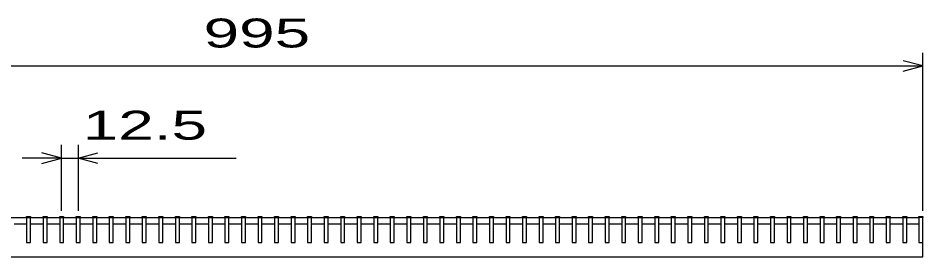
# Model space of a CAD drawing. Units: millimetres, scale not verified. Extents: x -1820 to 1731, y -1282 to 1054.
# Drawn here: x -1111 to -424, y -404 to -223 of the extents above; entities that cross this region are included whole.
import ezdxf
from ezdxf.enums import TextEntityAlignment as Align

# ---------------------------------------------------------------- set-up
doc = ezdxf.new("R2010")
doc.units = ezdxf.units.MM
doc.header["$LTSCALE"] = 10
doc.layers.add('16', color=3, linetype='Continuous', lineweight=25)
doc.layers.add('22', color=4, linetype='Continuous', lineweight=25)
doc.styles.add('ベクトル', font='')
doc.styles.get('ベクトル').set_extended_font_data('ベクトル')

msp = doc.modelspace()

# ---------------------------------------------------------------- linework, layer by layer
at = {"layer": '16'}
for p, q in [((-1416, -374.5), (-427, -374.5)), ((-1105, -374.5), (-1105, -373.8)), ((-1105, -373.8), (-1102, -373.8)), ((-1105, -374.5), (-1105, -393.5)), ((-1102, -374.5), (-1105, -374.5)), ((-1102, -373.8), (-1102, -374.5)), ((-1102, -393.5), (-1102, -374.5)), ((-1092.44, -374.5), (-1092.44, -373.8)), ((-1092.44, -373.8), (-1089.44, -373.8)), ((-1092.44, -374.5), (-1092.44, -393.5)), ((-1089.44, -374.5), (-1092.44, -374.5)), ((-1089.44, -373.8), (-1089.44, -374.5)), ((-1089.44, -393.5), (-1089.44, -374.5)), ((-1079.88, -374.5), (-1079.88, -373.8)), ((-1079.88, -373.8), (-1076.88, -373.8)), ((-1079.88, -374.5), (-1079.88, -393.5)), ((-1076.88, -374.5), (-1079.88, -374.5)), ((-1076.88, -373.8), (-1076.88, -374.5)), ((-1076.88, -393.5), (-1076.88, -374.5)), ((-1067.32, -374.5), (-1067.32, -373.8)), ((-1067.32, -373.8), (-1064.32, -373.8)), ((-1067.32, -374.5), (-1067.32, -393.5)), ((-1064.32, -374.5), (-1067.32, -374.5)), ((-1064.32, -373.8), (-1064.32, -374.5)), ((-1064.32, -393.5), (-1064.32, -374.5)), ((-1054.76, -374.5), (-1054.76, -373.8)), ((-1054.76, -373.8), (-1051.76, -373.8)), ((-1054.76, -374.5), (-1054.76, -393.5)), ((-1051.76, -374.5), (-1054.76, -374.5)), ((-1051.76, -373.8), (-1051.76, -374.5)), ((-1051.76, -393.5), (-1051.76, -374.5)), ((-1042.2, -374.5), (-1042.2, -373.8)), ((-1042.2, -373.8), (-1039.2, -373.8)), ((-1042.2, -374.5), (-1042.2, -393.5)), ((-1039.2, -374.5), (-1042.2, -374.5)), ((-1039.2, -373.8), (-1039.2, -374.5)), ((-1039.2, -393.5), (-1039.2, -374.5)), ((-1029.64, -374.5), (-1029.64, -373.8)), ((-1029.64, -373.8), (-1026.64, -373.8)), ((-1029.64, -374.5), (-1029.64, -393.5)), ((-1026.64, -374.5), (-1029.64, -374.5)), ((-1026.64, -373.8), (-1026.64, -374.5)), ((-1026.64, -393.5), (-1026.64, -374.5)), ((-1017.08, -374.5), (-1017.08, -373.8)), ((-1017.08, -373.8), (-1014.08, -373.8)), ((-1017.08, -374.5), (-1017.08, -393.5)), ((-1014.08, -374.5), (-1017.08, -374.5)), ((-1014.08, -373.8), (-1014.08, -374.5)), ((-1014.08, -393.5), (-1014.08, -374.5)), ((-1004.52, -374.5), (-1004.52, -373.8)), ((-1004.52, -373.8), (-1001.52, -373.8)), ((-1004.52, -374.5), (-1004.52, -393.5)), ((-1001.52, -374.5), (-1004.52, -374.5)), ((-1001.52, -373.8), (-1001.52, -374.5)), ((-1001.52, -393.5), (-1001.52, -374.5)), ((-991.96, -374.5), (-991.96, -373.8)), ((-991.96, -373.8), (-988.96, -373.8)), ((-991.96, -374.5), (-991.96, -393.5)), ((-988.96, -374.5), (-991.96, -374.5)), ((-988.96, -373.8), (-988.96, -374.5)), ((-988.96, -393.5), (-988.96, -374.5)), ((-979.4, -374.5), (-979.4, -373.8)), ((-979.4, -373.8), (-976.4, -373.8)), ((-979.4, -374.5), (-979.4, -393.5)), ((-976.4, -374.5), (-979.4, -374.5)), ((-976.4, -373.8), (-976.4, -374.5)), ((-976.4, -393.5), (-976.4, -374.5)), ((-966.84, -374.5), (-966.84, -373.8)), ((-966.84, -373.8), (-963.84, -373.8)), ((-966.84, -374.5), (-966.84, -393.5)), ((-963.84, -374.5), (-966.84, -374.5)), ((-963.84, -373.8), (-963.84, -374.5)), ((-963.84, -393.5), (-963.84, -374.5)), ((-954.28, -374.5), (-954.28, -373.8)), ((-954.28, -373.8), (-951.28, -373.8)), ((-954.28, -374.5), (-954.28, -393.5)), ((-951.28, -374.5), (-954.28, -374.5)), ((-951.28, -373.8), (-951.28, -374.5)), ((-951.28, -393.5), (-951.28, -374.5)), ((-941.72, -374.5), (-941.72, -373.8)), ((-941.72, -373.8), (-938.72, -373.8)), ((-941.72, -374.5), (-941.72, -393.5)), ((-938.72, -374.5), (-941.72, -374.5)), ((-938.72, -373.8), (-938.72, -374.5)), ((-938.72, -393.5), (-938.72, -374.5)), ((-929.16, -374.5), (-929.16, -373.8)), ((-929.16, -373.8), (-926.16, -373.8)), ((-929.16, -374.5), (-929.16, -393.5)), ((-926.16, -374.5), (-929.16, -374.5)), ((-926.16, -373.8), (-926.16, -374.5)), ((-926.16, -393.5), (-926.16, -374.5)), ((-916.6, -374.5), (-916.6, -373.8)), ((-916.6, -373.8), (-913.6, -373.8)), ((-916.6, -374.5), (-916.6, -393.5)), ((-913.6, -374.5), (-916.6, -374.5)), ((-913.6, -373.8), (-913.6, -374.5)), ((-913.6, -393.5), (-913.6, -374.5)), ((-904.04, -374.5), (-904.04, -373.8)), ((-904.04, -373.8), (-901.04, -373.8)), ((-904.04, -374.5), (-904.04, -393.5)), ((-901.04, -374.5), (-904.04, -374.5)), ((-901.04, -373.8), (-901.04, -374.5)), ((-901.04, -393.5), (-901.04, -374.5)), ((-891.48, -374.5), (-891.48, -373.8)), ((-891.48, -373.8), (-888.48, -373.8)), ((-891.48, -374.5), (-891.48, -393.5)), ((-888.48, -374.5), (-891.48, -374.5)), ((-888.48, -373.8), (-888.48, -374.5)), ((-888.48, -393.5), (-888.48, -374.5)), ((-878.92, -374.5), (-878.92, -373.8)), ((-878.92, -373.8), (-875.92, -373.8)), ((-878.92, -374.5), (-878.92, -393.5)), ((-875.92, -374.5), (-878.92, -374.5)), ((-875.92, -373.8), (-875.92, -374.5)), ((-875.92, -393.5), (-875.92, -374.5)), ((-866.36, -374.5), (-866.36, -373.8)), ((-866.36, -373.8), (-863.36, -373.8)), ((-866.36, -374.5), (-866.36, -393.5)), ((-863.36, -374.5), (-866.36, -374.5)), ((-863.36, -373.8), (-863.36, -374.5)), ((-863.36, -393.5), (-863.36, -374.5)), ((-853.8, -374.5), (-853.8, -373.8)), ((-853.8, -373.8), (-850.8, -373.8)), ((-853.8, -374.5), (-853.8, -393.5)), ((-850.8, -374.5), (-853.8, -374.5)), ((-850.8, -373.8), (-850.8, -374.5)), ((-850.8, -393.5), (-850.8, -374.5)), ((-841.24, -374.5), (-841.24, -373.8)), ((-841.24, -373.8), (-838.24, -373.8)), ((-841.24, -374.5), (-841.24, -393.5)), ((-838.24, -374.5), (-841.24, -374.5)), ((-838.24, -373.8), (-838.24, -374.5)), ((-838.24, -393.5), (-838.24, -374.5)), ((-828.68, -374.5), (-828.68, -373.8)), ((-828.68, -373.8), (-825.68, -373.8)), ((-828.68, -374.5), (-828.68, -393.5)), ((-825.68, -374.5), (-828.68, -374.5)), ((-825.68, -373.8), (-825.68, -374.5)), ((-825.68, -393.5), (-825.68, -374.5)), ((-816.12, -374.5), (-816.12, -373.8)), ((-816.12, -373.8), (-813.12, -373.8)), ((-816.12, -374.5), (-816.12, -393.5)), ((-813.12, -374.5), (-816.12, -374.5)), ((-813.12, -373.8), (-813.12, -374.5)), ((-813.12, -393.5), (-813.12, -374.5)), ((-803.56, -374.5), (-803.56, -373.8)), ((-803.56, -373.8), (-800.56, -373.8)), ((-803.56, -374.5), (-803.56, -393.5)), ((-800.56, -374.5), (-803.56, -374.5)), ((-800.56, -373.8), (-800.56, -374.5)), ((-800.56, -393.5), (-800.56, -374.5)), ((-791, -374.5), (-791, -373.8)), ((-791, -373.8), (-788, -373.8)), ((-791, -374.5), (-791, -393.5)), ((-788, -374.5), (-791, -374.5)), ((-788, -373.8), (-788, -374.5)), ((-788, -393.5), (-788, -374.5)), ((-778.44, -374.5), (-778.44, -373.8)), ((-778.44, -373.8), (-775.44, -373.8)), ((-778.44, -374.5), (-778.44, -393.5)), ((-775.44, -374.5), (-778.44, -374.5)), ((-775.44, -373.8), (-775.44, -374.5)), ((-775.44, -393.5), (-775.44, -374.5)), ((-765.88, -374.5), (-765.88, -373.8)), ((-765.88, -373.8), (-762.88, -373.8)), ((-765.88, -374.5), (-765.88, -393.5)), ((-762.88, -374.5), (-765.88, -374.5)), ((-762.88, -373.8), (-762.88, -374.5)), ((-762.88, -393.5), (-762.88, -374.5)), ((-753.32, -374.5), (-753.32, -373.8)), ((-753.32, -373.8), (-750.32, -373.8)), ((-753.32, -374.5), (-753.32, -393.5)), ((-750.32, -374.5), (-753.32, -374.5)), ((-750.32, -373.8), (-750.32, -374.5)), ((-750.32, -393.5), (-750.32, -374.5)), ((-740.76, -374.5), (-740.76, -373.8)), ((-740.76, -373.8), (-737.76, -373.8)), ((-740.76, -374.5), (-740.76, -393.5)), ((-737.76, -374.5), (-740.76, -374.5)), ((-737.76, -373.8), (-737.76, -374.5)), ((-737.76, -393.5), (-737.76, -374.5)), ((-728.2, -374.5), (-728.2, -373.8)), ((-728.2, -373.8), (-725.2, -373.8)), ((-728.2, -374.5), (-728.2, -393.5)), ((-725.2, -374.5), (-728.2, -374.5)), ((-725.2, -373.8), (-725.2, -374.5)), ((-725.2, -393.5), (-725.2, -374.5)), ((-715.64, -374.5), (-715.64, -373.8)), ((-715.64, -373.8), (-712.64, -373.8)), ((-715.64, -374.5), (-715.64, -393.5)), ((-712.64, -374.5), (-715.64, -374.5)), ((-712.64, -373.8), (-712.64, -374.5)), ((-712.64, -393.5), (-712.64, -374.5)), ((-703.08, -374.5), (-703.08, -373.8)), ((-703.08, -373.8), (-700.08, -373.8)), ((-703.08, -374.5), (-703.08, -393.5)), ((-700.08, -374.5), (-703.08, -374.5)), ((-700.08, -373.8), (-700.08, -374.5)), ((-700.08, -393.5), (-700.08, -374.5)), ((-690.52, -374.5), (-690.52, -373.8)), ((-690.52, -373.8), (-687.52, -373.8)), ((-690.52, -374.5), (-690.52, -393.5)), ((-687.52, -374.5), (-690.52, -374.5)), ((-687.52, -373.8), (-687.52, -374.5)), ((-687.52, -393.5), (-687.52, -374.5)), ((-677.96, -374.5), (-677.96, -373.8)), ((-677.96, -373.8), (-674.96, -373.8)), ((-677.96, -374.5), (-677.96, -393.5)), ((-674.96, -374.5), (-677.96, -374.5)), ((-674.96, -373.8), (-674.96, -374.5)), ((-674.96, -393.5), (-674.96, -374.5)), ((-665.4, -374.5), (-665.4, -373.8)), ((-665.4, -373.8), (-662.4, -373.8)), ((-665.4, -374.5), (-665.4, -393.5)), ((-662.4, -374.5), (-665.4, -374.5)), ((-662.4, -373.8), (-662.4, -374.5)), ((-662.4, -393.5), (-662.4, -374.5)), ((-652.84, -374.5), (-652.84, -373.8)), ((-652.84, -373.8), (-649.84, -373.8)), ((-652.84, -374.5), (-652.84, -393.5)), ((-649.84, -374.5), (-652.84, -374.5)), ((-649.84, -373.8), (-649.84, -374.5)), ((-649.84, -393.5), (-649.84, -374.5)), ((-640.28, -374.5), (-640.28, -373.8)), ((-640.28, -373.8), (-637.28, -373.8)), ((-640.28, -374.5), (-640.28, -393.5)), ((-637.28, -374.5), (-640.28, -374.5)), ((-637.28, -373.8), (-637.28, -374.5)), ((-637.28, -393.5), (-637.28, -374.5)), ((-627.72, -374.5), (-627.72, -373.8)), ((-627.72, -373.8), (-624.72, -373.8)), ((-627.72, -374.5), (-627.72, -393.5)), ((-624.72, -374.5), (-627.72, -374.5)), ((-624.72, -373.8), (-624.72, -374.5)), ((-624.72, -393.5), (-624.72, -374.5)), ((-615.16, -374.5), (-615.16, -373.8)), ((-615.16, -373.8), (-612.16, -373.8)), ((-615.16, -374.5), (-615.16, -393.5)), ((-612.16, -374.5), (-615.16, -374.5)), ((-612.16, -373.8), (-612.16, -374.5)), ((-612.16, -393.5), (-612.16, -374.5)), ((-602.6, -374.5), (-602.6, -373.8)), ((-602.6, -373.8), (-599.6, -373.8)), ((-602.6, -374.5), (-602.6, -393.5)), ((-599.6, -374.5), (-602.6, -374.5)), ((-599.6, -373.8), (-599.6, -374.5)), ((-599.6, -393.5), (-599.6, -374.5)), ((-590.04, -374.5), (-590.04, -373.8)), ((-590.04, -373.8), (-587.04, -373.8)), ((-590.04, -374.5), (-590.04, -393.5)), ((-587.04, -374.5), (-590.04, -374.5)), ((-587.04, -373.8), (-587.04, -374.5)), ((-587.04, -393.5), (-587.04, -374.5)), ((-577.48, -374.5), (-577.48, -373.8)), ((-577.48, -373.8), (-574.48, -373.8)), ((-577.48, -374.5), (-577.48, -393.5)), ((-574.48, -374.5), (-577.48, -374.5)), ((-574.48, -373.8), (-574.48, -374.5)), ((-574.48, -393.5), (-574.48, -374.5)), ((-564.92, -374.5), (-564.92, -373.8)), ((-564.92, -373.8), (-561.92, -373.8)), ((-564.92, -374.5), (-564.92, -393.5)), ((-561.92, -374.5), (-564.92, -374.5)), ((-561.92, -373.8), (-561.92, -374.5)), ((-561.92, -393.5), (-561.92, -374.5)), ((-552.36, -374.5), (-552.36, -373.8)), ((-552.36, -373.8), (-549.36, -373.8)), ((-552.36, -374.5), (-552.36, -393.5)), ((-549.36, -374.5), (-552.36, -374.5)), ((-549.36, -373.8), (-549.36, -374.5)), ((-549.36, -393.5), (-549.36, -374.5)), ((-539.8, -374.5), (-539.8, -373.8)), ((-539.8, -373.8), (-536.8, -373.8)), ((-539.8, -374.5), (-539.8, -393.5)), ((-536.8, -374.5), (-539.8, -374.5)), ((-536.8, -373.8), (-536.8, -374.5)), ((-536.8, -393.5), (-536.8, -374.5)), ((-527.24, -374.5), (-527.24, -373.8)), ((-527.24, -373.8), (-524.24, -373.8)), ((-527.24, -374.5), (-527.24, -393.5)), ((-524.24, -374.5), (-527.24, -374.5)), ((-524.24, -373.8), (-524.24, -374.5)), ((-524.24, -393.5), (-524.24, -374.5)), ((-514.68, -374.5), (-514.68, -373.8)), ((-514.68, -373.8), (-511.68, -373.8)), ((-514.68, -374.5), (-514.68, -393.5)), ((-511.68, -374.5), (-514.68, -374.5)), ((-511.68, -373.8), (-511.68, -374.5)), ((-511.68, -393.5), (-511.68, -374.5)), ((-502.12, -374.5), (-502.12, -373.8)), ((-502.12, -373.8), (-499.12, -373.8)), ((-502.12, -374.5), (-502.12, -393.5)), ((-499.12, -374.5), (-502.12, -374.5)), ((-499.12, -373.8), (-499.12, -374.5)), ((-499.12, -393.5), (-499.12, -374.5)), ((-489.56, -374.5), (-489.56, -373.8)), ((-489.56, -373.8), (-486.56, -373.8)), ((-489.56, -374.5), (-489.56, -393.5)), ((-486.56, -374.5), (-489.56, -374.5)), ((-486.56, -373.8), (-486.56, -374.5)), ((-486.56, -393.5), (-486.56, -374.5)), ((-477, -374.5), (-477, -373.8)), ((-477, -373.8), (-474, -373.8)), ((-477, -374.5), (-477, -393.5)), ((-474, -374.5), (-477, -374.5)), ((-474, -373.8), (-474, -374.5)), ((-474, -393.5), (-474, -374.5)), ((-464.44, -374.5), (-464.44, -373.8)), ((-464.44, -373.8), (-461.44, -373.8)), ((-464.44, -374.5), (-464.44, -393.5)), ((-461.44, -374.5), (-464.44, -374.5)), ((-461.44, -373.8), (-461.44, -374.5)), ((-461.44, -393.5), (-461.44, -374.5)), ((-451.88, -374.5), (-451.88, -373.8)), ((-451.88, -373.8), (-448.88, -373.8)), ((-451.88, -374.5), (-451.88, -393.5)), ((-448.88, -374.5), (-451.88, -374.5)), ((-448.88, -373.8), (-448.88, -374.5)), ((-448.88, -393.5), (-448.88, -374.5)), ((-439.32, -374.5), (-439.32, -373.8)), ((-439.32, -373.8), (-436.32, -373.8)), ((-439.32, -374.5), (-439.32, -393.5)), ((-436.32, -374.5), (-439.32, -374.5)), ((-436.32, -373.8), (-436.32, -374.5)), ((-436.32, -393.5), (-436.32, -374.5)), ((-427, -374.5), (-427, -373.8)), ((-427, -373.8), (-424, -373.8)), ((-427, -374.5), (-427, -393.5)), ((-424, -374.5), (-427, -374.5)), ((-424, -373.8), (-424, -374.5)), ((-424, -393.5), (-424, -374.5)), ((-424, -404.5), (-424, -374.5)), ((-1114.56, -379.5), (-1105, -379.5)), ((-1102, -379.5), (-1092.44, -379.5)), ((-1089.44, -379.5), (-1079.88, -379.5)), ((-1076.88, -379.5), (-1067.32, -379.5)), ((-1064.32, -379.5), (-1054.76, -379.5)), ((-1051.76, -379.5), (-1042.2, -379.5)), ((-1039.2, -379.5), (-1029.64, -379.5)), ((-1026.64, -379.5), (-1017.08, -379.5)), ((-1014.08, -379.5), (-1004.52, -379.5)), ((-1001.52, -379.5), (-991.96, -379.5)), ((-988.96, -379.5), (-979.4, -379.5)), ((-976.4, -379.5), (-966.84, -379.5)), ((-963.84, -379.5), (-954.28, -379.5)), ((-951.28, -379.5), (-941.72, -379.5)), ((-938.72, -379.5), (-929.16, -379.5)), ((-926.16, -379.5), (-916.6, -379.5)), ((-913.6, -379.5), (-904.04, -379.5)), ((-901.04, -379.5), (-891.48, -379.5)), ((-888.48, -379.5), (-878.92, -379.5)), ((-875.92, -379.5), (-866.36, -379.5)), ((-863.36, -379.5), (-853.8, -379.5)), ((-850.8, -379.5), (-841.24, -379.5)), ((-838.24, -379.5), (-828.68, -379.5)), ((-825.68, -379.5), (-816.12, -379.5)), ((-813.12, -379.5), (-803.56, -379.5)), ((-800.56, -379.5), (-791, -379.5)), ((-788, -379.5), (-778.44, -379.5)), ((-775.44, -379.5), (-765.88, -379.5)), ((-762.88, -379.5), (-753.32, -379.5)), ((-750.32, -379.5), (-740.76, -379.5)), ((-737.76, -379.5), (-728.2, -379.5)), ((-725.2, -379.5), (-715.64, -379.5)), ((-712.64, -379.5), (-703.08, -379.5)), ((-700.08, -379.5), (-690.52, -379.5)), ((-687.52, -379.5), (-677.96, -379.5)), ((-674.96, -379.5), (-665.4, -379.5)), ((-662.4, -379.5), (-652.84, -379.5)), ((-649.84, -379.5), (-640.28, -379.5)), ((-637.28, -379.5), (-627.72, -379.5)), ((-624.72, -379.5), (-615.16, -379.5)), ((-612.16, -379.5), (-602.6, -379.5)), ((-599.6, -379.5), (-590.04, -379.5)), ((-587.04, -379.5), (-577.48, -379.5)), ((-574.48, -379.5), (-564.92, -379.5)), ((-561.92, -379.5), (-552.36, -379.5)), ((-549.36, -379.5), (-539.8, -379.5)), ((-536.8, -379.5), (-527.24, -379.5)), ((-524.24, -379.5), (-514.68, -379.5)), ((-511.68, -379.5), (-502.12, -379.5)), ((-499.12, -379.5), (-489.56, -379.5)), ((-486.56, -379.5), (-477, -379.5)), ((-474, -379.5), (-464.44, -379.5)), ((-461.44, -379.5), (-451.88, -379.5)), ((-448.88, -379.5), (-439.32, -379.5)), ((-436.32, -379.5), (-427, -379.5)), ((-1105, -393.5), (-1102, -393.5)), ((-1092.44, -393.5), (-1089.44, -393.5)), ((-1079.88, -393.5), (-1076.88, -393.5)), ((-1067.32, -393.5), (-1064.32, -393.5)), ((-1054.76, -393.5), (-1051.76, -393.5)), ((-1042.2, -393.5), (-1039.2, -393.5)), ((-1029.64, -393.5), (-1026.64, -393.5)), ((-1017.08, -393.5), (-1014.08, -393.5)), ((-1004.52, -393.5), (-1001.52, -393.5)), ((-991.96, -393.5), (-988.96, -393.5)), ((-979.4, -393.5), (-976.4, -393.5)), ((-966.84, -393.5), (-963.84, -393.5)), ((-954.28, -393.5), (-951.28, -393.5)), ((-941.72, -393.5), (-938.72, -393.5)), ((-929.16, -393.5), (-926.16, -393.5)), ((-916.6, -393.5), (-913.6, -393.5)), ((-904.04, -393.5), (-901.04, -393.5)), ((-891.48, -393.5), (-888.48, -393.5)), ((-878.92, -393.5), (-875.92, -393.5)), ((-866.36, -393.5), (-863.36, -393.5)), ((-853.8, -393.5), (-850.8, -393.5)), ((-841.24, -393.5), (-838.24, -393.5)), ((-828.68, -393.5), (-825.68, -393.5)), ((-816.12, -393.5), (-813.12, -393.5)), ((-803.56, -393.5), (-800.56, -393.5)), ((-791, -393.5), (-788, -393.5)), ((-778.44, -393.5), (-775.44, -393.5)), ((-765.88, -393.5), (-762.88, -393.5)), ((-753.32, -393.5), (-750.32, -393.5)), ((-740.76, -393.5), (-737.76, -393.5)), ((-728.2, -393.5), (-725.2, -393.5)), ((-715.64, -393.5), (-712.64, -393.5)), ((-703.08, -393.5), (-700.08, -393.5)), ((-690.52, -393.5), (-687.52, -393.5)), ((-677.96, -393.5), (-674.96, -393.5)), ((-665.4, -393.5), (-662.4, -393.5)), ((-652.84, -393.5), (-649.84, -393.5)), ((-640.28, -393.5), (-637.28, -393.5)), ((-627.72, -393.5), (-624.72, -393.5)), ((-615.16, -393.5), (-612.16, -393.5)), ((-602.6, -393.5), (-599.6, -393.5)), ((-590.04, -393.5), (-587.04, -393.5)), ((-577.48, -393.5), (-574.48, -393.5)), ((-564.92, -393.5), (-561.92, -393.5)), ((-552.36, -393.5), (-549.36, -393.5)), ((-539.8, -393.5), (-536.8, -393.5)), ((-527.24, -393.5), (-524.24, -393.5)), ((-514.68, -393.5), (-511.68, -393.5)), ((-502.12, -393.5), (-499.12, -393.5)), ((-489.56, -393.5), (-486.56, -393.5)), ((-477, -393.5), (-474, -393.5)), ((-464.44, -393.5), (-461.44, -393.5)), ((-451.88, -393.5), (-448.88, -393.5)), ((-439.32, -393.5), (-436.32, -393.5)), ((-427, -393.5), (-424, -393.5)), ((-1419, -404.5), (-424, -404.5))]:
    msp.add_line(p, q, dxfattribs=at)
at = {"layer": '22'}
for p, q in [((-424, -369.5), (-424, -249.5)), ((-1419, -259.5), (-424, -259.5)), ((-424, -259.5), (-439, -255.5)), ((-439, -263.5), (-424, -259.5)), ((-1078.38, -369.5), (-1078.38, -319.5)), ((-1065.82, -319.5), (-1065.82, -369.5)), ((-1078.38, -329.5), (-1108.38, -329.5)), ((-1078.38, -329.5), (-1093.38, -325.5)), ((-1093.38, -333.5), (-1078.38, -329.5)), ((-1078.38, -329.5), (-1065.82, -329.5)), ((-1065.82, -329.5), (-1050.82, -325.5)), ((-1050.82, -333.5), (-1065.82, -329.5)), ((-1065.82, -329.5), (-945.82, -329.5))]:
    msp.add_line(p, q, dxfattribs=at)

# ---------------------------------------------------------------- texts
at = {"layer": '22', "color": 2, "style": 'ベクトル', "width": 1.65}
for s, p in [(' 995 ', (-984, -234.5)), (' 12.5 ', (-1075.82, -304.5))]:
    msp.add_text(s, height=21.99, dxfattribs=at).set_placement(p, align=Align.MIDDLE_LEFT)

doc.saveas('drawing.dxf')
